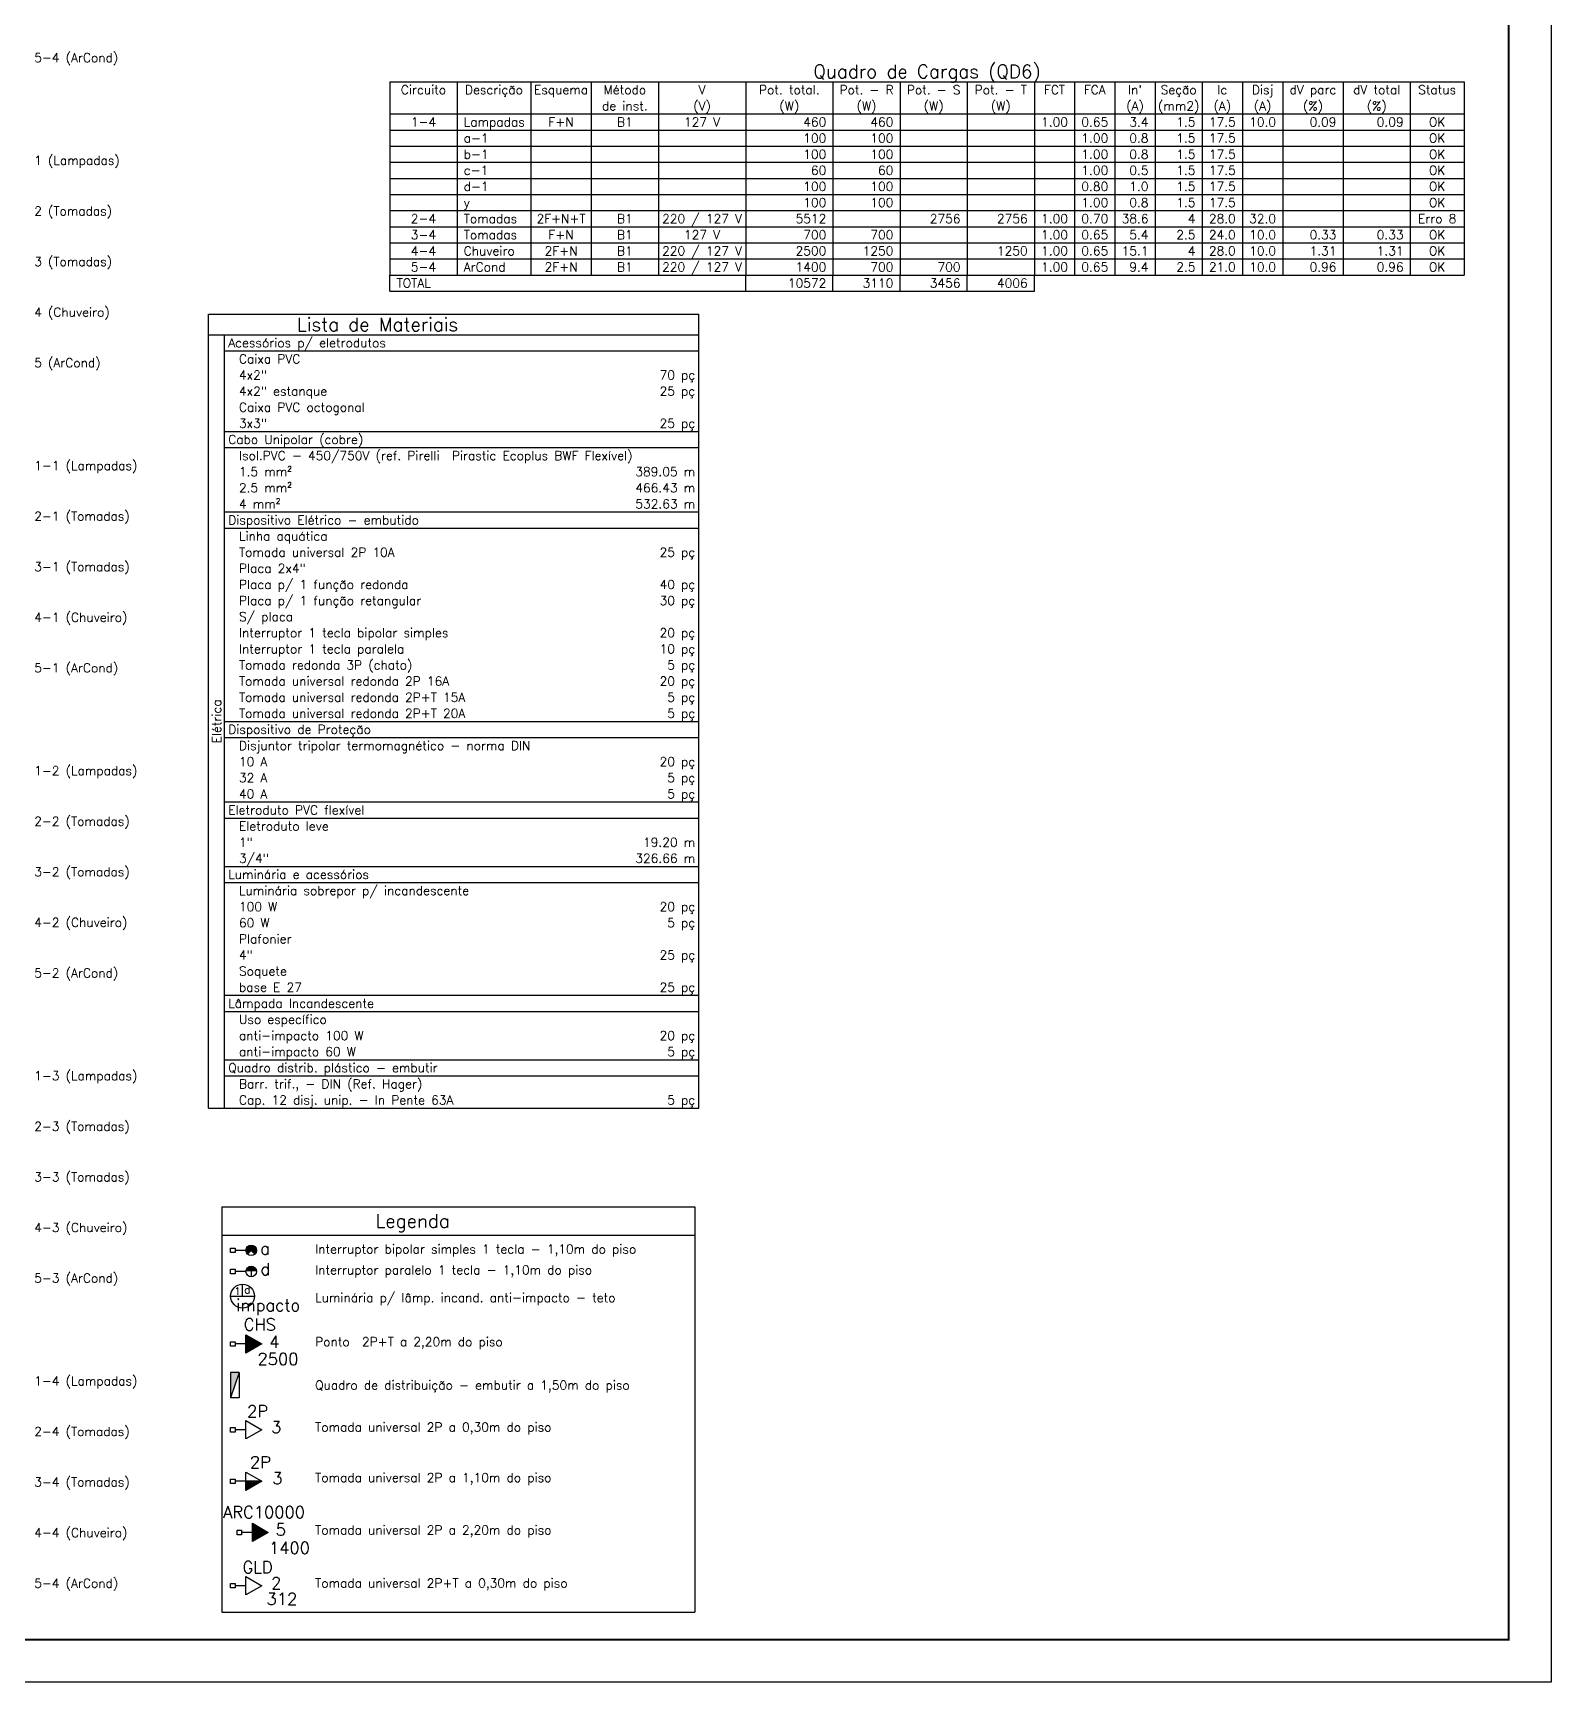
# Model space of a CAD drawing. Extents: x 241 to 398, y 106 to 179.
# Drawn here: x 380.39 to 398.35, y 105.58 to 125.09 of the extents above; entities that cross this region are included whole.
import ezdxf
from ezdxf.enums import TextEntityAlignment as Align

# ---------------------------------------------------------------- set-up
doc = ezdxf.new("R2010")
doc.units = 0
doc.layers.get('0').update_dxf_attribs({"linetype": 'CONTINUOUS'})
for name, color, linetype in [('DI-LINHAS_DO_QUADRO', 1, 'CONTINUOUS'), ('DI-TEXTOS_DO_DIAGRAMA', 7, 'CONTINUOUS'), ('DI-TEXTOS_DO_QUADRO', 7, 'CONTINUOUS'), ('DI-TÍTULO_DO_QUADRO', 1, 'CONTINUOUS'), ('P-SIMBOL', 5, 'CONTINUOUS')]:
    doc.layers.add(name, color=color, linetype=linetype)
doc.styles.add('ARIAL', font='romans.shx')

msp = doc.modelspace()

# ---------------------------------------------------------------- hatches: boundary and pattern name
at = {"layer": 'P-SIMBOL'}
for points in [[(382.9332, 110.7336), (382.9772, 110.6896), (382.9777, 110.6896), (382.9342, 110.6451), (382.9317, 110.6471), (382.9267, 110.6536), (382.9212, 110.6636), (382.9177, 110.6716), (382.9157, 110.6816), (382.9157, 110.6961), (382.9187, 110.7101), (382.9232, 110.7211)], [(382.9332, 110.7336), (382.9772, 110.6896), (382.9777, 110.6896), (382.9342, 110.6451), (382.9317, 110.6471), (382.9267, 110.6536), (382.9212, 110.6636), (382.9177, 110.6716), (382.9157, 110.6816), (382.9157, 110.6961), (382.9187, 110.7101), (382.9232, 110.7211)], [(382.9327, 110.7329), (382.9767, 110.689), (382.9767, 110.6889), (382.9767, 110.6886), (383.0212, 110.7321), (383.0192, 110.7343), (383.0127, 110.7392), (383.0027, 110.7451), (382.9947, 110.7485), (382.9847, 110.7503), (382.9702, 110.7505), (382.9562, 110.7475), (382.9452, 110.7429), (382.9327, 110.7327)], [(383.0212, 110.7336), (382.9772, 110.6896), (383.0207, 110.6451), (383.0227, 110.6471), (383.0277, 110.6536), (383.0337, 110.6636), (383.0367, 110.6716), (383.0387, 110.6816), (383.0387, 110.6961), (383.0357, 110.7101), (383.0312, 110.7211)], [(383.0212, 110.7336), (382.9772, 110.6896), (383.0207, 110.6451), (383.0227, 110.6471), (383.0277, 110.6536), (383.0337, 110.6636), (383.0367, 110.6716), (383.0387, 110.6816), (383.0387, 110.6961), (383.0357, 110.7101), (383.0312, 110.7211)], [(382.9772, 110.502), (382.9772, 110.4395), (382.9147, 110.4395), (382.9152, 110.4492), (382.9207, 110.4662), (382.9267, 110.4767), (382.9337, 110.4847), (382.9442, 110.4927), (382.9572, 110.4988), (382.9702, 110.5017), (382.9772, 110.5015)], [(382.9772, 110.502), (382.9772, 110.4395), (383.0397, 110.4395), (383.0392, 110.4492), (383.0337, 110.4662), (383.0277, 110.4767), (383.0207, 110.4847), (383.0102, 110.4927), (382.9972, 110.4988), (382.9842, 110.5017), (382.9772, 110.5015)], [(382.9142, 109.4744), (383.1017, 109.5826), (382.9142, 109.6909)], [(382.833, 109.2453), (382.7331, 109.2452), (382.7331, 108.9443)], [(382.9142, 107.9567), (383.1017, 107.9567), (382.9142, 107.8485)], [(382.9914, 107.2438), (383.1789, 107.3521), (382.9914, 107.4603)]]:
    msp.add_hatch(color=256, dxfattribs=at).paths.add_polyline_path(points)

# ---------------------------------------------------------------- linework, layer by layer
for p, q in [((398.3549, 143.0579), (398.3549, 105.5821)), ((398.3549, 105.5821), (360.7417, 105.5821))]:
    msp.add_line(p, q)
at = {"const_width": 0.0236}
msp.add_lwpolyline([(361.2417, 142.5579), (397.8549, 142.5579), (397.8549, 106.0821), (361.2417, 106.0821)], close=True, dxfattribs=at)
at = {"layer": 'DI-LINHAS_DO_QUADRO', "linetype": 'Continuous'}
for p, q in [((384.6174, 124.5167), (397.3254, 124.5167)), ((384.6174, 124.5167), (384.6174, 122.2292)), ((385.4117, 124.5167), (385.4117, 122.2292)), ((386.2854, 124.5167), (386.2854, 122.2292)), ((387.0002, 124.5167), (387.0002, 122.2292)), ((387.7944, 124.5167), (387.7944, 122.2292)), ((388.827, 124.5167), (388.827, 122.2292)), ((389.8595, 124.5167), (389.8595, 122.2292)), ((390.6537, 124.5167), (390.6537, 122.2292)), ((391.448, 124.5167), (391.448, 122.2292)), ((392.2422, 124.5167), (392.2422, 122.2292)), ((392.7188, 124.5167), (392.7188, 122.2292)), ((393.1953, 124.5167), (393.1953, 122.2292)), ((393.6719, 124.5167), (393.6719, 122.2292)), ((394.2279, 124.5167), (394.2279, 122.2292)), ((394.7044, 124.5167), (394.7044, 122.2292)), ((395.181, 124.5167), (395.181, 122.2292)), ((395.8958, 124.5167), (395.8958, 122.2292)), ((396.69, 124.5167), (396.69, 122.2292)), ((397.3254, 124.5167), (397.3254, 122.2292)), ((384.6174, 124.1354), (397.3254, 124.1354)), ((384.6174, 123.9448), (397.3254, 123.9448)), ((384.6174, 123.7542), (397.3254, 123.7542)), ((384.6174, 123.5636), (397.3254, 123.5636)), ((384.6174, 123.373), (397.3254, 123.373)), ((384.6174, 123.1823), (397.3254, 123.1823)), ((384.6174, 122.9917), (397.3254, 122.9917)), ((384.6174, 122.8011), (397.3254, 122.8011)), ((384.6174, 122.6105), (397.3254, 122.6105)), ((384.6174, 122.4198), (397.3254, 122.4198)), ((384.6174, 122.2292), (397.3254, 122.2292)), ((384.6174, 122.0386), (384.6174, 122.2292)), ((388.827, 122.0386), (388.827, 122.2292)), ((389.8595, 122.0386), (389.8595, 122.2292)), ((390.6537, 122.0386), (390.6537, 122.2292)), ((391.448, 122.0386), (391.448, 122.2292)), ((392.2422, 122.0386), (392.2422, 122.2292)), ((384.6174, 122.0386), (392.2422, 122.0386)), ((382.4717, 112.373), (382.4717, 121.7664)), ((382.4717, 121.7664), (388.2721, 121.7664)), ((388.2721, 112.373), (388.2721, 121.7664)), ((382.4717, 121.5228), (388.2721, 121.5228)), ((382.6623, 112.373), (382.6623, 121.5228)), ((382.6623, 121.3322), (388.2721, 121.3322)), ((382.6623, 120.3791), (388.2721, 120.3791)), ((382.6623, 120.1885), (388.2721, 120.1885)), ((382.6623, 119.426), (388.2721, 119.426)), ((382.6623, 119.2354), (388.2721, 119.2354)), ((382.6623, 116.9479), (388.2721, 116.9479)), ((382.6623, 116.7573), (388.2721, 116.7573)), ((382.6623, 115.9948), (388.2721, 115.9948)), ((382.6623, 115.8042), (388.2721, 115.8042)), ((382.6623, 115.2323), (388.2721, 115.2323)), ((382.6623, 115.0417), (388.2721, 115.0417)), ((382.6623, 113.7074), (388.2721, 113.7074)), ((382.6623, 113.5167), (388.2721, 113.5167)), ((382.6623, 112.9449), (388.2721, 112.9449)), ((382.6623, 112.7543), (388.2721, 112.7543)), ((382.4717, 112.373), (388.2721, 112.373)), ((382.6272, 111.2052), (382.6272, 106.4067)), ((382.6272, 111.2052), (388.2269, 111.2052)), ((388.2269, 111.2052), (388.2269, 106.4067)), ((382.6272, 110.8699), (388.2269, 110.8699)), ((382.6272, 106.4067), (388.2269, 106.4067))]:
    msp.add_line(p, q, dxfattribs=at)
at = {"layer": 'P-SIMBOL'}
for p, q in [((382.7331, 110.7162), (382.7862, 110.7162)), ((382.7331, 110.6632), (382.7331, 110.7162)), ((382.7862, 110.6632), (382.7331, 110.6632)), ((382.7862, 110.7162), (382.7862, 110.6632)), ((382.9147, 110.6897), (382.7862, 110.6897)), ((382.9327, 110.6455), (382.9772, 110.6897)), ((382.9772, 110.6897), (383.0212, 110.6455)), ((382.7331, 110.4661), (382.7862, 110.4661)), ((382.7331, 110.413), (382.7331, 110.4661)), ((382.7862, 110.4661), (382.7862, 110.413)), ((382.9147, 110.4395), (382.7862, 110.4395)), ((382.9772, 110.502), (382.9772, 110.377)), ((382.7862, 110.413), (382.7331, 110.413)), ((382.8744, 110.1475), (382.8744, 110.2888)), ((382.7331, 110.1475), (383.0156, 110.1475)), ((382.9142, 109.6909), (383.1017, 109.5826)), ((382.9142, 109.4744), (382.9142, 109.6909)), ((382.7331, 109.6091), (382.7862, 109.6091)), ((382.7331, 109.5561), (382.7331, 109.6091)), ((382.7862, 109.5561), (382.7331, 109.5561)), ((382.7862, 109.6091), (382.7862, 109.5561)), ((382.9142, 109.5826), (382.7862, 109.5826)), ((383.1017, 109.5826), (382.9142, 109.4744)), ((382.833, 109.2452), (382.7331, 108.9443)), ((382.833, 109.2452), (382.7331, 109.2452)), ((382.7331, 109.2452), (382.7331, 108.9443)), ((382.833, 109.2452), (382.833, 108.9443)), ((382.833, 108.9443), (382.7331, 108.9443)), ((382.7331, 108.5929), (382.7862, 108.5929)), ((382.7331, 108.5399), (382.7331, 108.5929)), ((382.7862, 108.5399), (382.7331, 108.5399)), ((382.7862, 108.5929), (382.7862, 108.5399)), ((382.9142, 108.5664), (382.7862, 108.5664)), ((382.9142, 108.4582), (382.9142, 108.6747)), ((382.9142, 108.6747), (383.1017, 108.5664)), ((383.1017, 108.5664), (382.9142, 108.4582)), ((382.7331, 107.9832), (382.7862, 107.9832)), ((382.7331, 107.9302), (382.7331, 107.9832)), ((382.7862, 107.9302), (382.7331, 107.9302)), ((382.7862, 107.9832), (382.7862, 107.9302)), ((382.9142, 107.9567), (382.7862, 107.9567)), ((382.9142, 107.8485), (382.9142, 108.065)), ((382.9142, 108.065), (383.1017, 107.9567)), ((383.1017, 107.9567), (382.9142, 107.8485)), ((383.1017, 107.9567), (382.9142, 107.9567)), ((382.8104, 107.3786), (382.8634, 107.3786)), ((382.8104, 107.3255), (382.8104, 107.3786)), ((382.8634, 107.3255), (382.8104, 107.3255)), ((382.8634, 107.3786), (382.8634, 107.3255)), ((382.9914, 107.3521), (382.8634, 107.3521)), ((382.9914, 107.4603), (383.1789, 107.3521)), ((382.9914, 107.2438), (382.9914, 107.4603)), ((383.1789, 107.3521), (382.9914, 107.2438)), ((382.7331, 106.7475), (382.7862, 106.7475)), ((382.7331, 106.6945), (382.7331, 106.7475)), ((382.7862, 106.7475), (382.7862, 106.6945)), ((382.9142, 106.6128), (382.9142, 106.8293)), ((382.9142, 106.8293), (383.1017, 106.721)), ((382.7862, 106.6945), (382.7331, 106.6945)), ((382.9142, 106.721), (382.7862, 106.721)), ((383.1017, 106.721), (382.9142, 106.6128))]:
    msp.add_line(p, q, dxfattribs=at)
for centre, radius in [((382.9772, 110.6897), 0.0625), ((382.9772, 110.4395), 0.0625), ((382.8744, 110.1475), 0.1412)]:
    msp.add_circle(centre, radius, dxfattribs=at)

# ---------------------------------------------------------------- texts
at = {"layer": 'DI-TEXTOS_DO_DIAGRAMA', "style": 'ARIAL'}
for s, p in [('5-4 (ArCond)', (380.4092, 124.7489)), ('1 (Lampadas)', (380.4092, 123.5321)), ('2 (Tomadas)', (380.4092, 122.9338)), ('3 (Tomadas)', (380.4092, 122.3355)), ('4 (Chuveiro)', (380.4092, 121.7371)), ('5 (ArCond)', (380.4092, 121.1388)), ('1-1 (Lampadas)', (380.4092, 119.922)), ('2-1 (Tomadas)', (380.4092, 119.3237)), ('3-1 (Tomadas)', (380.4092, 118.7253)), ('4-1 (Chuveiro)', (380.4092, 118.127)), ('5-1 (ArCond)', (380.4092, 117.5287)), ('1-2 (Lampadas)', (380.4092, 116.3119)), ('2-2 (Tomadas)', (380.4092, 115.7135)), ('3-2 (Tomadas)', (380.4092, 115.1152)), ('4-2 (Chuveiro)', (380.4092, 114.5169)), ('5-2 (ArCond)', (380.4092, 113.9185)), ('1-3 (Lampadas)', (380.4092, 112.7018)), ('2-3 (Tomadas)', (380.4092, 112.1034)), ('3-3 (Tomadas)', (380.4092, 111.5051)), ('4-3 (Chuveiro)', (380.4092, 110.9067)), ('5-3 (ArCond)', (380.4092, 110.3084)), ('1-4 (Lampadas)', (380.4092, 109.0916)), ('2-4 (Tomadas)', (380.4092, 108.4933)), ('3-4 (Tomadas)', (380.4092, 107.895)), ('4-4 (Chuveiro)', (380.4092, 107.2966)), ('5-4 (ArCond)', (380.4092, 106.6983))]:
    msp.add_text(s, height=0.1059, dxfattribs=at).set_placement(p)
at = {"layer": 'DI-TEXTOS_DO_QUADRO', "style": 'ARIAL'}
for s, p in [('Circuito', (385.0146, 124.3684)), ('Descrição', (385.8485, 124.3684)), ('Esquema', (386.6428, 124.3684)), ('de inst.', (387.3973, 124.1778)), ('Método', (387.3973, 124.3684)), ('(V)', (388.3107, 124.1778)), ('V', (388.3107, 124.3684)), ('Pot. total.', (389.3432, 124.3684)), ('(W)', (389.3432, 124.1778)), ('Pot. - R', (390.2566, 124.3684)), ('(W)', (390.2566, 124.1778)), ('Pot. - S', (391.0509, 124.3684)), ('(W)', (391.0509, 124.1778)), ('Pot. - T', (391.8451, 124.3684)), ('(W)', (391.8451, 124.1778)), ('FCT', (392.4805, 124.3684)), ('FCA', (392.9571, 124.3684)), ('(A)', (393.4336, 124.1778)), ("In'", (393.4336, 124.3684)), ('(mm2)', (393.9499, 124.1778)), ('Seção', (393.9499, 124.3684)), ('(A)', (394.4661, 124.1778)), ('Ic', (394.4661, 124.3684)), ('Disj', (394.9427, 124.3684)), ('(A)', (394.9427, 124.1778)), ('dV parc', (395.5384, 124.3684)), ('(%)', (395.5384, 124.1778)), ('dV total', (396.2929, 124.3684)), ('(%)', (396.2929, 124.1778)), ('Status', (397.0077, 124.3684)), ('1-4', (385.0146, 123.9872)), ('F+N', (386.6428, 123.9872)), ('B1', (387.3973, 123.9872)), ('127 V', (388.3107, 123.9872)), ('OK', (397.0077, 123.9872)), ('OK', (397.0077, 123.7966)), ('OK', (397.0077, 123.6059)), ('OK', (397.0077, 123.4153)), ('OK', (397.0077, 123.2247)), ('OK', (397.0077, 123.0341)), ('2-4', (385.0146, 122.8434)), ('2F+N+T', (386.6428, 122.8434)), ('B1', (387.3973, 122.8434)), ('220 / 127 V', (388.3107, 122.8434)), ('Erro 8', (397.0077, 122.8434)), ('3-4', (385.0146, 122.6528)), ('F+N', (386.6428, 122.6528)), ('B1', (387.3973, 122.6528)), ('127 V', (388.3107, 122.6528)), ('OK', (397.0077, 122.6528)), ('4-4', (385.0146, 122.4622)), ('2F+N', (386.6428, 122.4622)), ('B1', (387.3973, 122.4622)), ('220 / 127 V', (388.3107, 122.4622)), ('OK', (397.0077, 122.4622)), ('5-4', (385.0146, 122.2716)), ('2F+N', (386.6428, 122.2716)), ('B1', (387.3973, 122.2716)), ('220 / 127 V', (388.3107, 122.2716)), ('OK', (397.0077, 122.2716))]:
    msp.add_text(s, height=0.1059, dxfattribs=at).set_placement(p, align=Align.CENTER)
for s, p in [('Lampadas', (385.4911, 123.9872)), ('a-1', (385.4911, 123.7966)), ('b-1', (385.4911, 123.6059)), ('c-1', (385.4911, 123.4153)), ('d-1', (385.4911, 123.2247)), ('y', (385.4911, 123.0341)), ('Tomadas', (385.4911, 122.8434)), ('Tomadas', (385.4911, 122.6528)), ('Chuveiro', (385.4911, 122.4622)), ('ArCond', (385.4911, 122.2716)), ('TOTAL', (384.6969, 122.081)), ('Acessórios p/ eletrodutos', (382.7047, 121.3745)), ('Caixa PVC ', (382.8317, 121.1839)), ('4x2"', (382.8317, 120.9933)), ('4x2" estanque', (382.8317, 120.8027)), ('Caixa PVC octogonal', (382.8317, 120.6121)), ('3x3"', (382.8317, 120.4214)), ('Cabo Unipolar (cobre)', (382.7047, 120.2308)), ('Isol.PVC - 450/750V (ref. Pirelli  Pirastic Ecoplus BWF Flexível)', (382.8317, 120.0402)), ('1.5 mm²', (382.8317, 119.8496)), ('2.5 mm²', (382.8317, 119.659)), ('4 mm²', (382.8317, 119.4683)), ('Dispositivo Elétrico - embutido', (382.7047, 119.2777)), ('Linha aquática', (382.8317, 119.0871)), ('Tomada universal 2P 10A', (382.8317, 118.8965)), ('Placa 2x4"', (382.8317, 118.7059)), ('Placa p/ 1 função redonda', (382.8317, 118.5152)), ('Placa p/ 1 função retangular', (382.8317, 118.3246)), ('S/ placa', (382.8317, 118.134)), ('Interruptor 1 tecla bipolar simples', (382.8317, 117.9434)), ('Interruptor 1 tecla paralela', (382.8317, 117.7528)), ('Tomada redonda 3P (chato)', (382.8317, 117.5621)), ('Tomada universal redonda 2P 16A', (382.8317, 117.3715)), ('Tomada universal redonda 2P+T 15A', (382.8317, 117.1809)), ('Tomada universal redonda 2P+T 20A', (382.8317, 116.9903)), ('Dispositivo de Proteção', (382.7047, 116.7997)), ('Disjuntor tripolar termomagnético - norma DIN', (382.8317, 116.609)), ('10 A', (382.8317, 116.4184)), ('32 A', (382.8317, 116.2278)), ('40 A', (382.8317, 116.0372)), ('Eletroduto PVC flexível', (382.7047, 115.8466)), ('Eletroduto leve', (382.8317, 115.6559)), ('1"', (382.8317, 115.4653)), ('3/4"', (382.8317, 115.2747)), ('Luminária e acessórios', (382.7047, 115.0841)), ('Luminária sobrepor p/ incandescente', (382.8317, 114.8935)), ('100 W', (382.8317, 114.7028)), ('60 W', (382.8317, 114.5122)), ('Plafonier', (382.8317, 114.3216)), ('4"', (382.8317, 114.131)), ('Soquete', (382.8317, 113.9403)), ('base E 27', (382.8317, 113.7497)), ('Lâmpada Incandescente', (382.7047, 113.5591)), ('Uso específico', (382.8317, 113.3685)), ('anti-impacto 100 W', (382.8317, 113.1779)), ('anti-impacto 60 W', (382.8317, 112.9872)), ('Quadro distrib. plástico - embutir', (382.7047, 112.7966)), ('Barr. trif., - DIN (Ref. Hager)', (382.8317, 112.606)), ('Cap. 12 disj. unip. - In Pente 63A', (382.8317, 112.4154)), ('Interruptor bipolar simples 1 tecla - 1,10m do piso', (383.733, 110.6515)), ('Interruptor paralelo 1 tecla - 1,10m do piso', (383.733, 110.405)), ('Luminária p/ lâmp. incand. anti-impacto - teto', (383.733, 110.0769)), ('Ponto  2P+T a 2,20m do piso', (383.733, 109.5551)), ('Quadro de distribuição - embutir a 1,50m do piso', (383.733, 109.0418)), ('Tomada universal 2P a 0,30m do piso', (383.733, 108.5453)), ('Tomada universal 2P a 1,10m do piso', (383.733, 107.948)), ('Tomada universal 2P a 2,20m do piso', (383.733, 107.3273)), ('Tomada universal 2P+T a 0,30m do piso', (383.733, 106.6999))]:
    msp.add_text(s, height=0.1059, dxfattribs=at).set_placement(p)
for s, p in [('460', (389.7801, 123.9872)), ('460', (390.5743, 123.9872)), ('1.00', (392.6394, 123.9872)), ('0.65', (393.1159, 123.9872)), ('3.4', (393.5925, 123.9872)), ('1.5', (394.1484, 123.9872)), ('17.5', (394.625, 123.9872)), ('10.0', (395.1015, 123.9872)), ('0.09', (395.8164, 123.9872)), ('0.09', (396.6106, 123.9872)), ('100', (389.7801, 123.7966)), ('100', (390.5743, 123.7966)), ('1.00', (393.1159, 123.7966)), ('0.8', (393.5925, 123.7966)), ('1.5', (394.1484, 123.7966)), ('17.5', (394.625, 123.7966)), ('100', (389.7801, 123.6059)), ('100', (390.5743, 123.6059)), ('1.00', (393.1159, 123.6059)), ('0.8', (393.5925, 123.6059)), ('1.5', (394.1484, 123.6059)), ('17.5', (394.625, 123.6059)), ('60', (389.7801, 123.4153)), ('60', (390.5743, 123.4153)), ('1.00', (393.1159, 123.4153)), ('0.5', (393.5925, 123.4153)), ('1.5', (394.1484, 123.4153)), ('17.5', (394.625, 123.4153)), ('100', (389.7801, 123.2247)), ('100', (390.5743, 123.2247)), ('0.80', (393.1159, 123.2247)), ('1.0', (393.5925, 123.2247)), ('1.5', (394.1484, 123.2247)), ('17.5', (394.625, 123.2247)), ('100', (389.7801, 123.0341)), ('100', (390.5743, 123.0341)), ('1.00', (393.1159, 123.0341)), ('0.8', (393.5925, 123.0341)), ('1.5', (394.1484, 123.0341)), ('17.5', (394.625, 123.0341)), ('5512', (389.7801, 122.8434)), ('2756', (391.3686, 122.8434)), ('2756', (392.1628, 122.8434)), ('1.00', (392.6394, 122.8434)), ('0.70', (393.1159, 122.8434)), ('38.6', (393.5925, 122.8434)), ('4', (394.1484, 122.8434)), ('28.0', (394.625, 122.8434)), ('32.0', (395.1015, 122.8434)), ('700', (389.7801, 122.6528)), ('700', (390.5743, 122.6528)), ('1.00', (392.6394, 122.6528)), ('0.65', (393.1159, 122.6528)), ('5.4', (393.5925, 122.6528)), ('2.5', (394.1484, 122.6528)), ('24.0', (394.625, 122.6528)), ('10.0', (395.1015, 122.6528)), ('0.33', (395.8164, 122.6528)), ('0.33', (396.6106, 122.6528)), ('2500', (389.7801, 122.4622)), ('1250', (390.5743, 122.4622)), ('1250', (392.1628, 122.4622)), ('1.00', (392.6394, 122.4622)), ('0.65', (393.1159, 122.4622)), ('15.1', (393.5925, 122.4622)), ('4', (394.1484, 122.4622)), ('28.0', (394.625, 122.4622)), ('10.0', (395.1015, 122.4622)), ('1.31', (395.8164, 122.4622)), ('1.31', (396.6106, 122.4622)), ('1400', (389.7801, 122.2716)), ('700', (390.5743, 122.2716)), ('700', (391.3686, 122.2716)), ('1.00', (392.6394, 122.2716)), ('0.65', (393.1159, 122.2716)), ('9.4', (393.5925, 122.2716)), ('2.5', (394.1484, 122.2716)), ('21.0', (394.625, 122.2716)), ('10.0', (395.1015, 122.2716)), ('0.96', (395.8164, 122.2716)), ('0.96', (396.6106, 122.2716)), ('10572', (389.7801, 122.081)), ('3110', (390.5743, 122.081)), ('3456', (391.3686, 122.081)), ('4006', (392.1628, 122.081)), ('70 pç', (388.2297, 120.9933)), ('25 pç', (388.2297, 120.8027)), ('25 pç', (388.2297, 120.4214)), ('389.05 m', (388.2297, 119.8496)), ('466.43 m', (388.2297, 119.659)), ('532.63 m', (388.2297, 119.4683)), ('25 pç', (388.2297, 118.8965)), ('40 pç', (388.2297, 118.5152)), ('30 pç', (388.2297, 118.3246)), ('20 pç', (388.2297, 117.9434)), ('10 pç', (388.2297, 117.7528)), ('5 pç', (388.2297, 117.5621)), ('20 pç', (388.2297, 117.3715)), ('5 pç', (388.2297, 117.1809)), ('5 pç', (388.2297, 116.9903)), ('20 pç', (388.2297, 116.4184)), ('5 pç', (388.2297, 116.2278)), ('5 pç', (388.2297, 116.0372)), ('19.20 m', (388.2297, 115.4653)), ('326.66 m', (388.2297, 115.2747)), ('20 pç', (388.2297, 114.7028)), ('5 pç', (388.2297, 114.5122)), ('25 pç', (388.2297, 114.131)), ('25 pç', (388.2297, 113.7497)), ('20 pç', (388.2297, 113.1779)), ('5 pç', (388.2297, 112.9872)), ('5 pç', (388.2297, 112.4154))]:
    msp.add_text(s, height=0.1059, dxfattribs=at).set_placement(p, align=Align.RIGHT)
msp.add_text('Elétrica', height=0.1059, rotation=90, dxfattribs=at).set_placement((382.6199, 116.9479), align=Align.CENTER)
at = {"layer": 'DI-TÍTULO_DO_QUADRO', "style": 'ARIAL'}
for s, p in [('Quadro de Cargas (QD6)', (390.9714, 124.559)), ('Lista de Materiais', (384.4717, 121.5652)), ('Legenda', (384.8869, 110.9581))]:
    msp.add_text(s, height=0.15885, dxfattribs=at).set_placement(p, align=Align.CENTER)
at = {"layer": 'P-SIMBOL', "style": 'ARIAL'}
for s, p in [('a', (383.0837, 110.6404)), ('d', (383.0859, 110.3977))]:
    msp.add_text(s, height=0.1412, dxfattribs=at).set_placement(p)
for s, height, p in [('1', 0.0882, (382.8127, 110.1625)), ('d', 0.0882, (382.9311, 110.1799)), ('impacto', 0.1412, (383.1779, 109.9709)), ('CHS', 0.1412, (383.0791, 109.7415)), ('4', 0.1412, (383.2496, 109.5375)), ('2500', 0.1412, (383.2931, 109.3335)), ('2P', 0.1412, (383.0523, 108.7149)), ('3', 0.1412, (383.273, 108.5276)), ('2P', 0.1412, (383.0858, 108.1109)), ('3', 0.1412, (383.2864, 107.9236)), ('ARC10000', 0.1412, (383.1285, 107.5203)), ('5', 0.1412, (383.3274, 107.3148)), ('1400', 0.1412, (383.4294, 107.0989)), ('GLD', 0.1412, (383.0523, 106.8695)), ('2', 0.1412, (383.273, 106.6822)), ('312', 0.1412, (383.3399, 106.495))]:
    msp.add_text(s, height=height, dxfattribs=at).set_placement(p, align=Align.CENTER)

doc.saveas('drawing.dxf')
